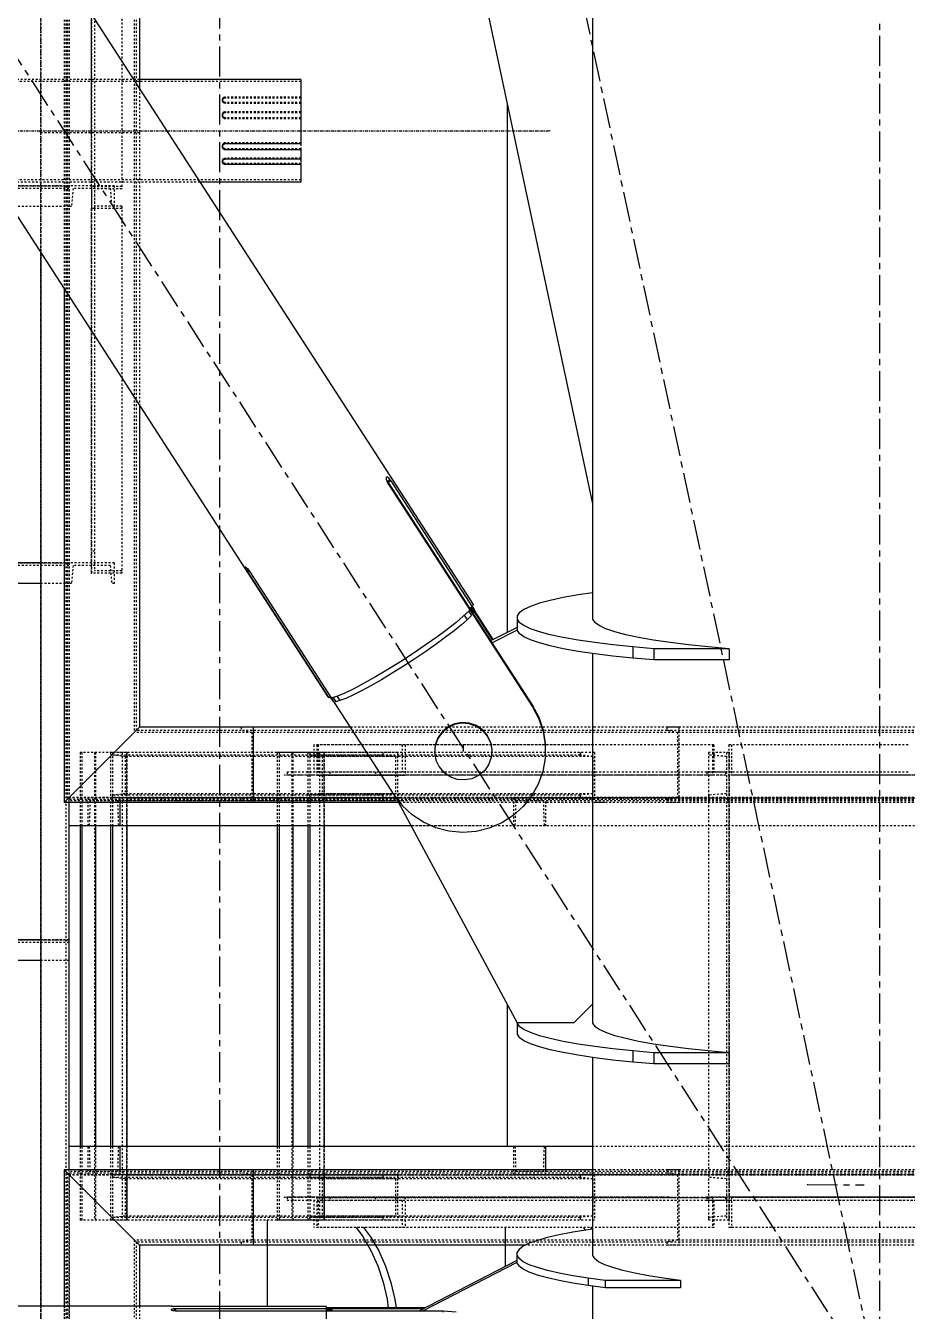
# Model space of a CAD drawing. Header units: millimetres. Extents: x 5143 to 30813, y 232 to 21408.
# Drawn here: x 12143.5 to 12377.2, y 5921.8 to 6262.7 of the extents above; entities that cross this region are included whole.
import ezdxf

# ---------------------------------------------------------------- set-up
doc = ezdxf.new("R2010")
doc.units = ezdxf.units.MM
doc.header["$LTSCALE"] = 0.25
for name, pattern in [('CENTER', [50.8, 31.75, -6.35, 6.35, -6.35]), ('XKITLINE00', [0]), ('XKITLINE02', [4, 2, -2]), ('XKITLINE03', [6, 3, -1, 1, -1])]:
    doc.linetypes.add(name, pattern=pattern)

msp = doc.modelspace()

# ---------------------------------------------------------------- linework, layer by layer
at = {"color": 3, "linetype": 'XKITLINE02'}
for p, q in [((12147.48, 7919.31), (12147.48, 6234.33)), ((12153.68, 7919.31), (12153.68, 6234.33)), ((12154.13, 7919.31), (12154.13, 6234.33)), ((12154.53, 7919.31), (12154.53, 6234.33)), ((12154.98, 7919.31), (12154.98, 6234.33)), ((12155.07, 7919.31), (12155.06, 6234.33)), ((12172.3, 7919.31), (12172.3, 6234.33)), ((12172.83, 7919.31), (12172.83, 6234.33)), ((12160.98, 6317.52), (12160.98, 6214.27)), ((12168.98, 6317.52), (12168.98, 6219.49)), ((12161.78, 6316.94), (12161.78, 6214.27)), ((12216.48, 6247.88), (11993.51, 6247.88)), ((12173.68, 6248.48), (12117.79, 6248.48)), ((12173.68, 6246), (12173.68, 6234.33)), ((12216.48, 6247.88), (12216.48, 6240.3)), ((12195.67, 6243.31), (12195.63, 6243.09)), ((12195.63, 6243.09), (12195.66, 6242.95)), ((12195.63, 6243.09), (12195.63, 6242.81)), ((12195.67, 6243.03), (12195.63, 6242.81)), ((12195.63, 6242.81), (12195.67, 6242.59)), ((12195.66, 6242.95), (12195.67, 6242.87)), ((12195.79, 6243.51), (12195.67, 6243.31)), ((12195.79, 6243.23), (12195.67, 6243.03)), ((12195.67, 6242.87), (12195.79, 6242.68)), ((12195.67, 6242.59), (12195.79, 6242.4)), ((12195.98, 6243.66), (12195.79, 6243.51)), ((12195.95, 6243.36), (12195.79, 6243.23)), ((12195.98, 6242.52), (12195.79, 6242.68)), ((12195.98, 6243.38), (12195.95, 6243.36)), ((12196.22, 6243.75), (12195.98, 6243.66)), ((12196.22, 6243.47), (12195.98, 6243.38)), ((12196.22, 6242.42), (12195.98, 6242.52)), ((12196.48, 6243.79), (12196.22, 6243.75)), ((12196.48, 6243.5), (12196.22, 6243.47)), ((12216.48, 6243.79), (12196.48, 6243.79)), ((12196.48, 6243.79), (12196.48, 6243.5)), ((12216.48, 6243.5), (12196.48, 6243.5)), ((12195.67, 6239.36), (12195.63, 6239.11)), ((12195.63, 6239.11), (12195.67, 6238.87)), ((12195.63, 6239.11), (12195.63, 6238.83)), ((12195.79, 6239.58), (12195.67, 6239.36)), ((12195.79, 6239.3), (12195.67, 6239.08)), ((12195.98, 6242.24), (12195.79, 6242.4)), ((12195.98, 6239.76), (12195.79, 6239.58)), ((12195.98, 6239.48), (12195.79, 6239.3)), ((12196.22, 6242.14), (12195.98, 6242.24)), ((12196.22, 6239.87), (12195.98, 6239.76)), ((12196.22, 6239.59), (12195.98, 6239.48)), ((12196.48, 6242.39), (12196.22, 6242.42)), ((12196.22, 6242.42), (12196.22, 6242.14)), ((12196.48, 6242.11), (12196.22, 6242.14)), ((12196.48, 6239.91), (12196.22, 6239.87)), ((12196.22, 6239.87), (12196.22, 6239.59)), ((12196.48, 6239.63), (12196.22, 6239.59)), ((12216.48, 6242.39), (12196.48, 6242.39)), ((12196.48, 6242.39), (12196.48, 6242.11)), ((12216.48, 6242.11), (12196.48, 6242.11)), ((12216.48, 6239.91), (12196.48, 6239.91)), ((12196.48, 6239.91), (12196.48, 6239.63)), ((12216.48, 6239.63), (12196.48, 6239.63)), ((12216.48, 6239.58), (12216.48, 6237.38)), ((12195.67, 6239.08), (12195.63, 6238.83)), ((12195.63, 6238.83), (12195.67, 6238.59)), ((12195.67, 6238.87), (12195.79, 6238.65)), ((12195.67, 6238.59), (12195.79, 6238.37)), ((12195.98, 6238.47), (12195.79, 6238.65)), ((12195.95, 6238.22), (12195.79, 6238.37)), ((12195.95, 6238.22), (12195.98, 6238.19)), ((12196.22, 6238.38), (12195.98, 6238.47)), ((12196.22, 6238.06), (12195.98, 6238.19)), ((12196.48, 6238.31), (12196.22, 6238.38)), ((12196.48, 6238.02), (12196.22, 6238.06)), ((12216.48, 6238.31), (12196.48, 6238.31)), ((12196.48, 6238.31), (12196.48, 6238.02)), ((12216.48, 6238.02), (12196.48, 6238.02)), ((12154.98, 6234.33), (12147.48, 6234.33)), ((12147.48, 6234.33), (12147.48, 5549.66)), ((12147.48, 6234.33), (12147.48, 6202.55)), ((12154.98, 6234.33), (12147.48, 6234.33)), ((12173.68, 6234.33), (12153.68, 6234.33)), ((12153.68, 6234.33), (12153.68, 6192.95)), ((12173.68, 6234.33), (12153.68, 6234.33)), ((12154.13, 6234.33), (12154.13, 5549.66)), ((12154.53, 6234.33), (12154.53, 6057.52)), ((12154.98, 6234.33), (12154.98, 5549.66)), ((12154.98, 6234.33), (12154.98, 6056.67)), ((12155.06, 6234.33), (12155.06, 6058.06)), ((12172.3, 6234.33), (12172.3, 6075.29)), ((12172.83, 6234.33), (12172.83, 6075.83)), ((12173.68, 6234.33), (12173.68, 6162.01)), ((12195.67, 6231.1), (12195.63, 6230.85)), ((12195.63, 6230.85), (12195.65, 6230.71)), ((12195.63, 6230.85), (12195.63, 6230.57)), ((12195.79, 6231.32), (12195.67, 6231.1)), ((12195.95, 6231.46), (12195.79, 6231.32)), ((12195.98, 6231.5), (12195.95, 6231.46)), ((12196.22, 6231.63), (12195.98, 6231.5)), ((12196.48, 6231.67), (12196.22, 6231.63)), ((12216.48, 6231.67), (12196.48, 6231.67)), ((12196.48, 6231.67), (12196.48, 6231.37)), ((12216.48, 6230.05), (12196.48, 6230.05)), ((12196.48, 6230.05), (12196.48, 6230.05)), ((12216.48, 6231.37), (12216.48, 6230.05)), ((12195.67, 6227.09), (12195.63, 6226.87)), ((12195.63, 6226.87), (12195.66, 6226.73)), ((12195.63, 6226.87), (12195.63, 6226.59)), ((12195.79, 6227.29), (12195.67, 6227.09)), ((12195.98, 6227.44), (12195.79, 6227.29)), ((12196.22, 6227.54), (12195.98, 6227.44)), ((12196.48, 6227.58), (12196.22, 6227.54)), ((12196.22, 6227.54), (12196.22, 6227.26)), ((12196.48, 6226.19), (12196.46, 6226.19)), ((12216.48, 6227.58), (12196.48, 6227.58)), ((12196.48, 6227.58), (12196.48, 6227.3)), ((12216.48, 6226.19), (12196.48, 6226.19)), ((12216.48, 6227.3), (12216.48, 6226.47)), ((12216.48, 6227.09), (12216.48, 6221.8)), ((12216.48, 6226.47), (12216.48, 6225.89)), ((12216.48, 6224.24), (12216.48, 6222.33)), ((12216.48, 6222.24), (12216.48, 6221.6)), ((12216.48, 6221.8), (11993.51, 6221.8)), ((12154.98, 6219.57), (12055, 6219.57)), ((12189.71, 6221.2), (12135.42, 6221.2)), ((12154.98, 6220.27), (12136.02, 6220.27)), ((12154.98, 6220.27), (12154.98, 6214.77)), ((12154.98, 6220.27), (12154.98, 6214.77)), ((12166.98, 6220.27), (12154.98, 6220.27)), ((12154.98, 6220.27), (12154.98, 6214.77)), ((12156.05, 6219.57), (12155.66, 6214.77)), ((12156.05, 6219.57), (12155.66, 6214.77)), ((12165.92, 6219.57), (12156.05, 6219.57)), ((12160.98, 6220.09), (12160.98, 6117.52)), ((12161.78, 6220.09), (12160.98, 6220.09)), ((12168.98, 6220.07), (12160.98, 6220.07)), ((12161.78, 6220.09), (12161.78, 6118.11)), ((12168.98, 6219.49), (12161.78, 6219.49)), ((12165.92, 6219.57), (12166.3, 6214.77)), ((12165.92, 6219.57), (12166.3, 6214.77)), ((12166.98, 6220.27), (12166.98, 6214.77)), ((12166.98, 6220.27), (12166.98, 6214.77)), ((12216.48, 6221.6), (12216.48, 6221.43)), ((12154.98, 6214.77), (12139.58, 6214.77)), ((12155.66, 6214.77), (12154.98, 6214.77)), ((12161.78, 6214.27), (12160.98, 6214.27)), ((12168.98, 6214.26), (12160.98, 6214.26)), ((12168.98, 6214.84), (12161.78, 6214.84)), ((12166.98, 6214.77), (12166.3, 6214.77)), ((12168.98, 6214.84), (12168.98, 6117.52)), ((12161.78, 6123.35), (12160.98, 6123.35)), ((12154.98, 6120.27), (12147.48, 6120.27)), ((12154.98, 6120.27), (12154.98, 6114.77)), ((12154.98, 6120.27), (12154.98, 6114.77)), ((12166.98, 6120.27), (12154.98, 6120.27)), ((12154.98, 6120.27), (12154.98, 6114.77)), ((12166.98, 6120.27), (12166.98, 6114.77)), ((12166.98, 6120.27), (12166.98, 6114.77)), ((12154.98, 6119.57), (12055, 6119.57)), ((12156.05, 6119.57), (12155.66, 6114.77)), ((12156.05, 6119.57), (12155.66, 6114.77)), ((12165.92, 6119.57), (12156.05, 6119.57)), ((12168.98, 6117.52), (12160.98, 6117.52)), ((12168.98, 6118.11), (12161.78, 6118.11)), ((12165.92, 6119.57), (12166.3, 6114.77)), ((12165.92, 6119.57), (12166.3, 6114.77)), ((12154.98, 6114.77), (12147.48, 6114.77)), ((12155.66, 6114.77), (12154.98, 6114.77)), ((12166.98, 6114.77), (12166.3, 6114.77)), ((12200.65, 6075.83), (12172.83, 6075.83)), ((12200.65, 6076.68), (12200.65, 6075.83)), ((12203.82, 6076.67), (12200.65, 6076.67)), ((12200.65, 6076.67), (12200.65, 6075.82)), ((12313.53, 6075.83), (12200.65, 6075.82)), ((12203.46, 6075.3), (12200.65, 6075.83)), ((12203.46, 6075.29), (12200.65, 6075.82)), ((12294.16, 6076.68), (12229.55, 6076.68)), ((12316.7, 6076.68), (12293.8, 6076.68)), ((12446.2, 6076.68), (12313.53, 6076.68)), ((12313.53, 6076.68), (12313.53, 6075.83)), ((12316.7, 6076.68), (12313.53, 6076.68)), ((12313.53, 6076.68), (12313.53, 6075.83)), ((13129.99, 6075.83), (12313.53, 6075.83)), ((12316.34, 6075.29), (12313.53, 6075.83)), ((12316.34, 6075.3), (12313.53, 6075.83)), ((12316.7, 6076.68), (12316.7, 6056.68)), ((12316.7, 6076.68), (12316.7, 6056.68)), ((12203.46, 6075.3), (12172.3, 6075.29)), ((12316.34, 6075.3), (12203.46, 6075.29)), ((12203.46, 6075.3), (12203.46, 6058.06)), ((12203.46, 6075.29), (12203.46, 6058.06)), ((13129.99, 6075.3), (12316.34, 6075.29)), ((12316.34, 6075.3), (12316.34, 6058.06)), ((12316.34, 6075.29), (12316.34, 6058.06)), ((12170.35, 6069.98), (12157.91, 6069.98)), ((12157.91, 6069.98), (12157.91, 6050.48)), ((12158.4, 6069.98), (12158.4, 6050.48)), ((12161.74, 6069.98), (12161.74, 5945.98)), ((12162.02, 6069.98), (12162.02, 6050.48)), ((12166.02, 6069.98), (12166.02, 6050.48)), ((12166.51, 6069.98), (12166.51, 6050.48)), ((12166.51, 6069.98), (12166.51, 6069.3)), ((12170.35, 6069.98), (12166.51, 6069.98)), ((12242.04, 6069.98), (12166.51, 6069.98)), ((12169.86, 6068.91), (12166.51, 6069.3)), ((12238.2, 6069.3), (12166.51, 6069.3)), ((12169.09, 6069.98), (12169.09, 5945.98)), ((12169.86, 6068.91), (12169.86, 6059.04)), ((12241.55, 6068.91), (12169.86, 6068.91)), ((12170.35, 6069.98), (12170.35, 6050.48)), ((12170.35, 6069.98), (12170.35, 6057.98)), ((12222.63, 6069.98), (12210.19, 6069.98)), ((12210.19, 6069.98), (12210.19, 6050.48)), ((12210.68, 6069.98), (12210.68, 6050.48)), ((12214.03, 6069.98), (12214.03, 5945.98)), ((12214.3, 6069.98), (12214.3, 6050.48)), ((12218.31, 6069.98), (12218.31, 6050.48)), ((12218.8, 6069.98), (12218.8, 6050.48)), ((12218.8, 6069.98), (12218.8, 6069.3)), ((12222.63, 6069.98), (12218.8, 6069.98)), ((12294.32, 6069.98), (12218.8, 6069.98)), ((12222.14, 6068.91), (12218.8, 6069.3)), ((12290.49, 6069.3), (12218.8, 6069.3)), ((12219.92, 6071.98), (12219.92, 6064.78)), ((12244.07, 6071.98), (12219.92, 6071.98)), ((12220.71, 6071.98), (12220.71, 6063.98)), ((12325.96, 6071.98), (12220.71, 6071.98)), ((12220.71, 6071.98), (12220.71, 6063.98)), ((12294.16, 6071.98), (12221.05, 6071.98)), ((12221.05, 6071.98), (12221.05, 6064.78)), ((12221.38, 6069.98), (12221.38, 5945.98)), ((12222.14, 6068.91), (12222.14, 6059.04)), ((12293.84, 6068.91), (12222.14, 6068.91)), ((12222.63, 6069.98), (12222.63, 6050.48)), ((12222.63, 6069.98), (12222.63, 6057.98)), ((12238.2, 6069.98), (12238.2, 6069.3)), ((12241.55, 6068.91), (12238.2, 6069.3)), ((12241.55, 6068.91), (12241.55, 6059.04)), ((12242.04, 6069.98), (12242.04, 6057.98)), ((12243.28, 6071.98), (12243.28, 6064.78)), ((12244.07, 6071.98), (12244.07, 6063.98)), ((12290.49, 6069.98), (12290.49, 6069.3)), ((12293.84, 6068.91), (12290.49, 6069.3)), ((12293.84, 6068.91), (12293.84, 6059.04)), ((12294.32, 6069.98), (12294.32, 6057.98)), ((12324.5, 6069.98), (12324.5, 5945.98)), ((12330, 6069.98), (12324.5, 6069.98)), ((12324.5, 6069.98), (12324.5, 6069.3)), ((12330, 6069.98), (12324.5, 6069.98)), ((12329.3, 6068.91), (12324.5, 6069.3)), ((12325.61, 6071.98), (12325.61, 6063.98)), ((12325.96, 6071.98), (12325.96, 6064.78)), ((12329.3, 6069.98), (12329.3, 5945.98)), ((12329.3, 6068.91), (12329.3, 6059.04)), ((12377.46, 6071.98), (12329.97, 6071.98)), ((12329.97, 6071.98), (12329.97, 6064.78)), ((12330, 6069.98), (12330, 5945.98)), ((12330, 6069.98), (12330, 6057.98)), ((12330.63, 6071.98), (12330.63, 6063.98)), ((12212.85, 6064.78), (12212.85, 6063.98)), ((12243.28, 6064.78), (12212.85, 6064.78)), ((12244.07, 6063.98), (12212.85, 6063.98)), ((12294.16, 6063.98), (12220.71, 6063.98)), ((12329.06, 6064.78), (12221.05, 6064.78)), ((12294.16, 6064.78), (12224.15, 6064.78)), ((12224.15, 6064.78), (12224.15, 6063.98)), ((12236.21, 6064.78), (12236.21, 6063.98)), ((12329.06, 6063.98), (12294.16, 6063.98)), ((12377.46, 6064.78), (12324.07, 6064.78)), ((12324.07, 6064.78), (12324.07, 6063.98)), ((12402.24, 6063.98), (12324.07, 6063.98)), ((12329.06, 6064.78), (12329.06, 6063.98)), ((12377.46, 6063.98), (12330.63, 6063.98)), ((12169.86, 6059.04), (12166.51, 6058.66)), ((12166.51, 6058.66), (12166.51, 6057.98)), ((12238.2, 6058.66), (12166.51, 6058.66)), ((12241.55, 6059.04), (12169.86, 6059.04)), ((12222.14, 6059.04), (12218.8, 6058.66)), ((12218.8, 6058.66), (12218.8, 6057.98)), ((12290.49, 6058.66), (12218.8, 6058.66)), ((12293.84, 6059.04), (12222.14, 6059.04)), ((12241.55, 6059.04), (12238.2, 6058.66)), ((12238.2, 6058.66), (12238.2, 6057.98)), ((12293.84, 6059.04), (12290.49, 6058.66)), ((12290.49, 6058.66), (12290.49, 6057.98)), ((12329.3, 6059.04), (12324.5, 6058.66)), ((12324.5, 6058.66), (12324.5, 6057.98)), ((12155.06, 6058.06), (12153.68, 6056.67)), ((12155.06, 6058.06), (12153.68, 6056.67)), ((12200.65, 6057.53), (12154.53, 6057.52)), ((12168.43, 6057.98), (12154.98, 6057.98)), ((12154.98, 6057.98), (12154.98, 6056.67)), ((12154.98, 6057.98), (12154.98, 6050.48)), ((12167.85, 6057.13), (12154.98, 6057.13)), ((12203.46, 6058.06), (12155.06, 6058.06)), ((12159.98, 6057.98), (12159.98, 6050.48)), ((12281.31, 6057.98), (12159.98, 6057.98)), ((12159.98, 6057.98), (12159.98, 6050.48)), ((12160.57, 6057.13), (12160.34, 6050.48)), ((12160.57, 6057.13), (12160.34, 6050.48)), ((12280.72, 6057.13), (12160.57, 6057.13)), ((12170.35, 6057.98), (12166.51, 6057.98)), ((12242.04, 6057.98), (12166.51, 6057.98)), ((12167.85, 6057.13), (12168.07, 6050.48)), ((12243.38, 6057.13), (12167.85, 6057.13)), ((12167.85, 6057.13), (12168.07, 6050.48)), ((12168.43, 6057.98), (12168.43, 6056.68)), ((12242.71, 6057.98), (12168.43, 6057.98)), ((12168.43, 6057.98), (12168.43, 6056.68)), ((12203.46, 6058.06), (12200.65, 6057.52)), ((12203.46, 6058.06), (12200.65, 6057.53)), ((12313.53, 6057.53), (12200.65, 6057.52)), ((12200.65, 6057.53), (12200.65, 6056.68)), ((12200.65, 6057.52), (12200.65, 6056.67)), ((12203.82, 6056.67), (12200.65, 6056.67)), ((12316.34, 6058.06), (12203.46, 6058.06)), ((12222.63, 6057.98), (12218.8, 6057.98)), ((12294.32, 6057.98), (12218.8, 6057.98)), ((12297.08, 6056.68), (12242.41, 6056.68)), ((12272.86, 6057.98), (12272.86, 6050.48)), ((13129.99, 6057.98), (12272.86, 6057.98)), ((12272.86, 6057.98), (12272.86, 6050.48)), ((12273.44, 6057.13), (12273.22, 6050.48)), ((12273.44, 6057.13), (12273.22, 6050.48)), ((13129.99, 6057.13), (12273.44, 6057.13)), ((12280.72, 6057.13), (12280.95, 6050.48)), ((12280.72, 6057.13), (12280.95, 6050.48)), ((12281.31, 6057.98), (12281.31, 6050.48)), ((12281.31, 6057.98), (12281.31, 6050.48)), ((12316.7, 6056.68), (12294.16, 6056.68)), ((12316.34, 6058.06), (12313.53, 6057.53)), ((12316.34, 6058.06), (12313.53, 6057.53)), ((13129.99, 6057.53), (12313.53, 6057.53)), ((12313.53, 6057.53), (12313.53, 6056.68)), ((12313.53, 6057.53), (12313.53, 6056.68)), ((13129.99, 6056.68), (12313.53, 6056.68)), ((13129.99, 6058.06), (12316.34, 6058.06)), ((12330, 6057.98), (12324.5, 6057.98)), ((12160.34, 6050.48), (12159.98, 6050.48)), ((12281.31, 6050.48), (12159.98, 6050.48)), ((12168.43, 6050.48), (12168.07, 6050.48)), ((12263.53, 6050.48), (12245.74, 6050.48)), ((12446.2, 6050.48), (12272.86, 6050.48)), ((12273.22, 6050.48), (12272.86, 6050.48)), ((12281.31, 6050.48), (12280.95, 6050.48)), ((12154.98, 6019.57), (12055, 6019.57)), ((12154.98, 6020.27), (12147.48, 6020.27)), ((12154.98, 6020.27), (12154.98, 6014.77)), ((12154.98, 6014.77), (12147.48, 6014.77)), ((12154.98, 5965.48), (12154.98, 5957.98)), ((12154.98, 5965.48), (12154.98, 5957.98)), ((12157.91, 5965.48), (12157.91, 5945.98)), ((12158.4, 5965.48), (12158.4, 5945.98)), ((12159.98, 5965.48), (12159.98, 5957.98)), ((12281.31, 5965.48), (12159.98, 5965.48)), ((12160.34, 5965.48), (12159.98, 5965.48)), ((12159.98, 5965.48), (12159.98, 5957.98)), ((12160.34, 5965.48), (12160.57, 5958.83)), ((12160.34, 5965.48), (12160.57, 5958.83)), ((12162.02, 5965.48), (12162.02, 5945.98)), ((12166.02, 5965.48), (12166.02, 5945.98)), ((12166.51, 5965.48), (12166.51, 5945.98)), ((12168.07, 5965.48), (12167.85, 5958.83)), ((12168.07, 5965.48), (12167.85, 5958.83)), ((12170.35, 5965.48), (12170.35, 5945.98)), ((12210.19, 5965.48), (12210.19, 5945.98)), ((12210.68, 5965.48), (12210.68, 5945.98)), ((12214.3, 5965.48), (12214.3, 5945.98)), ((12218.31, 5965.48), (12218.31, 5945.98)), ((12218.8, 5965.48), (12218.8, 5945.98)), ((12222.63, 5965.48), (12222.63, 5945.98)), ((12281.31, 5965.48), (12272.86, 5965.48)), ((12272.86, 5965.48), (12272.86, 5957.98)), ((12272.86, 5965.48), (12272.86, 5957.98)), ((12273.22, 5965.48), (12273.44, 5958.83)), ((12273.22, 5965.48), (12273.44, 5958.83)), ((12280.95, 5965.48), (12280.72, 5958.83)), ((12280.95, 5965.48), (12280.72, 5958.83)), ((12446.2, 5965.48), (12293.8, 5965.48)), ((12153.68, 5959.3), (12153.68, 5550.43)), ((12155.06, 5957.91), (12153.68, 5959.3)), ((12154.53, 5958.45), (12154.53, 5550.43)), ((12200.65, 5958.45), (12154.53, 5958.45)), ((12154.98, 5958.83), (12154.98, 5958.83)), ((12167.85, 5958.83), (12154.98, 5958.83)), ((12154.98, 5957.98), (12154.98, 5957.98)), ((12168.43, 5957.98), (12154.98, 5957.98)), ((12203.46, 5957.92), (12155.06, 5957.91)), ((12155.06, 5957.91), (12155.06, 5550.49)), ((12281.31, 5957.98), (12159.98, 5957.98)), ((12280.72, 5958.83), (12160.57, 5958.83)), ((12166.51, 5957.98), (12166.51, 5957.3)), ((12170.35, 5957.98), (12166.51, 5957.98)), ((12242.04, 5957.98), (12166.51, 5957.98)), ((12169.86, 5956.91), (12166.51, 5957.3)), ((12238.2, 5957.3), (12166.51, 5957.3)), ((12168.43, 5959.3), (12168.43, 5957.98)), ((12168.43, 5959.3), (12168.43, 5957.98)), ((12169.86, 5956.91), (12169.86, 5947.04)), ((12241.55, 5956.91), (12169.86, 5956.91)), ((12170.35, 5957.98), (12170.35, 5945.98)), ((12203.82, 5959.3), (12200.65, 5959.3)), ((12200.65, 5959.3), (12200.65, 5958.45)), ((12200.65, 5959.3), (12200.65, 5958.45)), ((12313.53, 5958.45), (12200.65, 5958.45)), ((12203.46, 5957.91), (12200.65, 5958.45)), ((12203.46, 5957.92), (12200.65, 5958.45)), ((12316.34, 5957.92), (12203.46, 5957.91)), ((12203.46, 5957.92), (12203.46, 5940.68)), ((12203.46, 5957.91), (12203.46, 5940.68)), ((12218.8, 5957.98), (12218.8, 5957.3)), ((12222.63, 5957.98), (12218.8, 5957.98)), ((12294.32, 5957.98), (12218.8, 5957.98)), ((12222.14, 5956.91), (12218.8, 5957.3)), ((12290.49, 5957.3), (12218.8, 5957.3)), ((12222.14, 5956.91), (12222.14, 5947.04)), ((12293.84, 5956.91), (12222.14, 5956.91)), ((12222.63, 5957.98), (12222.63, 5945.98)), ((12238.2, 5957.98), (12238.2, 5957.3)), ((12241.55, 5956.91), (12238.2, 5957.3)), ((12241.55, 5956.91), (12241.55, 5947.04)), ((12242.04, 5957.98), (12242.04, 5945.98)), ((13129.99, 5957.98), (12272.86, 5957.98)), ((13129.99, 5958.83), (12273.44, 5958.83)), ((12281.31, 5959.3), (12281.31, 5957.98)), ((12281.31, 5959.3), (12281.31, 5957.98)), ((12290.49, 5957.98), (12290.49, 5957.3)), ((12293.84, 5956.91), (12290.49, 5957.3)), ((12316.7, 5959.3), (12293.8, 5959.3)), ((12294.16, 5959.3), (12293.8, 5959.3)), ((12293.84, 5956.91), (12293.84, 5947.04)), ((12294.32, 5957.98), (12294.32, 5945.98)), ((12446.2, 5959.3), (12313.53, 5959.3)), ((12313.53, 5959.3), (12313.53, 5958.45)), ((12316.7, 5959.3), (12313.53, 5959.3)), ((12313.53, 5959.3), (12313.53, 5958.45)), ((13129.99, 5958.45), (12313.53, 5958.45)), ((12316.34, 5957.91), (12313.53, 5958.45)), ((12316.34, 5957.92), (12313.53, 5958.45)), ((13129.99, 5957.92), (12316.34, 5957.91)), ((12316.34, 5957.92), (12316.34, 5940.68)), ((12316.34, 5957.91), (12316.34, 5940.68)), ((12316.7, 5959.3), (12316.7, 5939.3)), ((12316.7, 5959.3), (12316.7, 5939.3)), ((12324.5, 5957.98), (12324.5, 5957.3)), ((12330, 5957.98), (12324.5, 5957.98)), ((12329.3, 5956.91), (12324.5, 5957.3)), ((12329.3, 5956.91), (12329.3, 5947.04)), ((12330, 5957.98), (12330, 5945.98)), ((12244.07, 5951.98), (12212.85, 5951.98)), ((12212.85, 5951.98), (12212.85, 5951.18)), ((12243.28, 5951.18), (12212.85, 5951.18)), ((12219.92, 5951.18), (12219.92, 5943.98)), ((12329.06, 5951.98), (12220.71, 5951.98)), ((12220.71, 5951.98), (12220.71, 5943.98)), ((12220.71, 5951.98), (12220.71, 5943.98)), ((12329.06, 5951.18), (12221.05, 5951.18)), ((12221.05, 5951.18), (12221.05, 5943.98)), ((12224.15, 5951.98), (12224.15, 5951.18)), ((12236.21, 5951.98), (12236.21, 5951.18)), ((12243.28, 5951.18), (12243.28, 5943.98)), ((12244.07, 5951.98), (12244.07, 5943.98)), ((12330.63, 5952), (12324.07, 5952)), ((12324.07, 5952), (12324.07, 5951.2)), ((12395.69, 5952), (12324.07, 5952)), ((12329.97, 5951.2), (12324.07, 5951.2)), ((12395.69, 5951.2), (12324.07, 5951.2)), ((12325.61, 5951.98), (12325.61, 5943.98)), ((12325.96, 5951.18), (12325.96, 5943.98)), ((12329.06, 5951.98), (12329.06, 5951.18)), ((12329.97, 5951.2), (12329.97, 5944)), ((12401.59, 5951.2), (12329.97, 5951.2)), ((12330.63, 5952), (12330.63, 5944)), ((12402.24, 5952), (12330.63, 5952)), ((12170.35, 5945.98), (12157.91, 5945.98)), ((12169.86, 5947.04), (12166.51, 5946.66)), ((12166.51, 5946.66), (12166.51, 5945.98)), ((12238.2, 5946.66), (12166.51, 5946.66)), ((12170.35, 5945.98), (12166.51, 5945.98)), ((12242.04, 5945.98), (12166.51, 5945.98)), ((12241.55, 5947.04), (12169.86, 5947.04)), ((12222.63, 5945.98), (12210.19, 5945.98)), ((12222.14, 5947.04), (12218.8, 5946.66)), ((12218.8, 5946.66), (12218.8, 5945.98)), ((12290.49, 5946.66), (12218.8, 5946.66)), ((12222.63, 5945.98), (12218.8, 5945.98)), ((12294.32, 5945.98), (12218.8, 5945.98)), ((12293.84, 5947.04), (12222.14, 5947.04)), ((12241.55, 5947.04), (12238.2, 5946.66)), ((12238.2, 5946.66), (12238.2, 5945.98)), ((12293.84, 5947.04), (12290.49, 5946.66)), ((12290.49, 5946.66), (12290.49, 5945.98)), ((12329.3, 5947.04), (12324.5, 5946.66)), ((12324.5, 5946.66), (12324.5, 5945.98)), ((12330, 5945.98), (12324.5, 5945.98)), ((12330, 5945.98), (12324.5, 5945.98)), ((12244.07, 5943.98), (12219.92, 5943.98)), ((12325.96, 5943.98), (12220.71, 5943.98)), ((12330.63, 5944), (12329.97, 5944)), ((12402.24, 5944), (12329.97, 5944)), ((12172.3, 5940.68), (12172.3, 5550.49)), ((12173.68, 5939.3), (12172.3, 5940.68)), ((12203.46, 5940.68), (12172.3, 5940.68)), ((12172.83, 5940.15), (12172.83, 5550.5)), ((12200.65, 5940.15), (12172.83, 5940.15)), ((12203.46, 5940.68), (12200.65, 5940.15)), ((12203.46, 5940.68), (12200.65, 5940.15)), ((12313.53, 5940.15), (12200.65, 5940.15)), ((12200.65, 5940.15), (12200.65, 5939.3)), ((12200.65, 5940.15), (12200.65, 5939.3)), ((12203.82, 5939.3), (12200.65, 5939.3)), ((12316.34, 5940.68), (12203.46, 5940.68)), ((12294.16, 5939.3), (12275.98, 5939.3)), ((12316.7, 5939.3), (12294.16, 5939.3)), ((12316.34, 5940.68), (12313.53, 5940.15)), ((12316.34, 5940.68), (12313.53, 5940.15)), ((13129.99, 5940.15), (12313.53, 5940.15)), ((12313.53, 5940.15), (12313.53, 5939.3)), ((12313.53, 5940.15), (12313.53, 5939.3)), ((13129.99, 5939.3), (12313.53, 5939.3)), ((13129.99, 5940.68), (12316.34, 5940.68)), ((12147.48, 5923.1), (12147.48, 5877.45)), ((12153.68, 5923.1), (12153.68, 5877.45)), ((12173.68, 5923.1), (12173.68, 5877.45))]:
    msp.add_line(p, q, dxfattribs=at)
at = {"color": 1, "linetype": 'XKITLINE03'}
for p, q in [((12147.48, 6234.33), (12147.48, 7919.31)), ((12160.98, 6234.33), (12160.98, 7919.31)), ((12160.98, 6220.07), (12160.98, 6317.52)), ((11927.5, 6234.84), (12282.5, 6234.84)), ((12147.48, 5549.66), (12147.48, 6234.33)), ((12055, 6220.27), (12154.98, 6220.27)), ((12154.98, 6220.27), (12154.98, 6220.27)), ((12160.98, 6117.52), (12160.98, 6214.26)), ((12055, 6120.27), (12154.98, 6120.27)), ((12154.98, 6120.27), (12154.98, 6120.27)), ((12170.35, 5945.98), (12170.35, 6069.98)), ((12222.63, 5945.98), (12222.63, 6069.98)), ((12330, 5945.98), (12330, 6069.98)), ((12314.18, 6063.98), (12212.14, 6063.98)), ((12220.71, 6063.98), (12244.07, 6063.98)), ((12325.61, 6063.98), (12220.71, 6063.98)), ((12402.24, 6063.98), (12330.63, 6063.98)), ((12170.35, 6057.98), (12242.04, 6057.98)), ((12222.63, 6057.98), (12294.32, 6057.98)), ((12282.86, 6057.98), (13129.99, 6057.98)), ((12055, 6020.27), (12154.98, 6020.27)), ((12170.35, 5957.98), (12242.04, 5957.98)), ((12222.63, 5957.98), (12294.32, 5957.98)), ((13129.99, 5957.98), (12272.86, 5957.98)), ((12314.18, 5952), (12212.14, 5952)), ((12220.71, 5951.98), (12325.61, 5951.98)), ((12244.07, 5951.98), (12220.71, 5951.98)), ((12330.63, 5952), (12402.24, 5952))]:
    msp.add_line(p, q, dxfattribs=at)
at = {"color": 8, "linetype": 'CENTER'}
for p, q in [((12370, 5629.8), (12370, 7286.23)), ((12370, 5900.27), (11840, 6720.27)), ((12370, 5900.27), (12195, 6720.27)), ((12195, 4763.35), (12195, 6431.43)), ((12259.5, 6072.06), (12259.5, 6070.41)), ((12350.79, 5955.38), (12365.69, 5955.3))]:
    msp.add_line(p, q, dxfattribs=at)
at = {"color": 7, "linetype": 'XKITLINE00'}
for p, q in [((12173.68, 6697.45), (12173.68, 6246)), ((12216.48, 6248.48), (12173.68, 6248.48)), ((12216.48, 6248.48), (12216.48, 6237.38)), ((12216.48, 6237.38), (12216.48, 6231.37)), ((12195.67, 6230.82), (12195.63, 6230.57)), ((12195.63, 6230.57), (12195.67, 6230.32)), ((12195.65, 6230.71), (12195.67, 6230.61)), ((12195.79, 6231.04), (12195.67, 6230.82)), ((12195.67, 6230.61), (12195.79, 6230.38)), ((12195.67, 6230.32), (12195.79, 6230.1)), ((12195.98, 6231.21), (12195.79, 6231.04)), ((12195.98, 6230.21), (12195.79, 6230.38)), ((12195.98, 6229.93), (12195.79, 6230.1)), ((12196.22, 6231.31), (12195.98, 6231.21)), ((12196.22, 6230.09), (12195.98, 6230.21)), ((12196.22, 6229.81), (12195.98, 6229.93)), ((12196.48, 6231.37), (12196.22, 6231.31)), ((12196.48, 6230.05), (12196.22, 6230.09)), ((12196.22, 6230.09), (12196.22, 6229.81)), ((12196.48, 6229.77), (12196.22, 6229.81)), ((12216.48, 6231.37), (12196.48, 6231.37)), ((12196.48, 6230.05), (12196.48, 6229.77)), ((12216.48, 6229.77), (12196.48, 6229.77)), ((12216.48, 6230.05), (12216.48, 6227.3)), ((12195.67, 6226.81), (12195.63, 6226.59)), ((12195.63, 6226.59), (12195.67, 6226.37)), ((12195.66, 6226.73), (12195.67, 6226.65)), ((12195.79, 6227.01), (12195.67, 6226.81)), ((12195.67, 6226.65), (12195.79, 6226.46)), ((12195.67, 6226.37), (12195.79, 6226.18)), ((12195.98, 6227.16), (12195.79, 6227.01)), ((12195.95, 6226.33), (12195.79, 6226.46)), ((12195.98, 6226.02), (12195.79, 6226.18)), ((12195.98, 6226.3), (12195.95, 6226.33)), ((12196.22, 6227.26), (12195.98, 6227.16)), ((12196.22, 6226.22), (12195.98, 6226.3)), ((12196.22, 6225.94), (12195.98, 6226.02)), ((12196.48, 6227.3), (12196.22, 6227.26)), ((12196.46, 6226.19), (12196.22, 6226.22)), ((12196.48, 6225.89), (12196.22, 6225.94)), ((12216.48, 6227.3), (12196.48, 6227.3)), ((12196.48, 6226.19), (12196.48, 6225.89)), ((12216.48, 6225.89), (12196.48, 6225.89)), ((12216.48, 6226.07), (12216.48, 6221.43)), ((12216.48, 6221.2), (12189.71, 6221.2)), ((12216.48, 6221.43), (12216.48, 6221.2)), ((12147.48, 6202.55), (12147.48, 5923.1)), ((12153.68, 6192.95), (12153.68, 6056.67)), ((12173.68, 6162.01), (12173.68, 6076.68)), ((12147.48, 6120.27), (12062.5, 6120.27)), ((12147.48, 6114.77), (12062.5, 6114.77)), ((12173.68, 6076.68), (12153.68, 6056.67)), ((12173.68, 6076.68), (12153.68, 6056.67)), ((12203.82, 6076.68), (12173.68, 6076.68)), ((12229.55, 6076.68), (12203.82, 6076.67)), ((12203.82, 6076.68), (12203.82, 6056.68)), ((12203.82, 6076.67), (12203.82, 6056.67)), ((12203.82, 6056.68), (12153.68, 6056.67)), ((12154.98, 6056.67), (12154.98, 5959.3)), ((12154.98, 6056.67), (12154.98, 6050.48)), ((12168.43, 6056.68), (12168.43, 6050.48)), ((12168.43, 6056.68), (12168.43, 6050.48)), ((12242.41, 6056.68), (12203.82, 6056.67)), ((12168.43, 6050.48), (12154.98, 6050.48)), ((12157.91, 6050.48), (12157.91, 5965.48)), ((12158.4, 6050.48), (12158.4, 5965.48)), ((12162.02, 6050.48), (12162.02, 5965.48)), ((12166.02, 6050.48), (12166.02, 5965.48)), ((12166.51, 6050.48), (12166.51, 5965.48)), ((12245.74, 6050.48), (12168.43, 6050.48)), ((12170.35, 6050.48), (12170.35, 5965.48)), ((12210.19, 6050.48), (12210.19, 5965.48)), ((12210.68, 6050.48), (12210.68, 5965.48)), ((12214.3, 6050.48), (12214.3, 5965.48)), ((12218.31, 6050.48), (12218.31, 5965.48)), ((12218.8, 6050.48), (12218.8, 5965.48)), ((12222.63, 6050.48), (12222.63, 5965.48)), ((12147.48, 6020.27), (12062.5, 6020.27)), ((12147.48, 6014.77), (12062.5, 6014.77)), ((12154.98, 5965.48), (12154.98, 5959.3)), ((12168.43, 5965.48), (12154.98, 5965.48)), ((12168.43, 5965.48), (12168.43, 5959.3)), ((12168.43, 5965.48), (12168.43, 5959.3)), ((12281.31, 5965.48), (12168.43, 5965.48)), ((12293.8, 5965.48), (12281.31, 5965.48)), ((12281.31, 5965.48), (12281.31, 5959.3)), ((12281.31, 5965.48), (12281.31, 5959.3)), ((12153.68, 5959.3), (12153.68, 5923.1)), ((12173.68, 5939.3), (12153.68, 5959.3)), ((12173.68, 5939.3), (12153.68, 5959.3)), ((12203.82, 5959.3), (12153.68, 5959.3)), ((12293.8, 5959.3), (12203.82, 5959.3)), ((12203.82, 5959.3), (12203.82, 5939.3)), ((12203.82, 5959.3), (12203.82, 5939.3)), ((12173.68, 5939.3), (12173.68, 5923.1)), ((12203.82, 5939.3), (12173.68, 5939.3)), ((12275.98, 5939.3), (12203.82, 5939.3))]:
    msp.add_line(p, q, dxfattribs=at)
at = {"color": 8, "linetype": 'XKITLINE00'}
for p, q in [((12293.8, 6677.02), (12293.8, 6105.29)), ((11986.35, 6535.83), (12262.11, 6109.19)), ((11947.88, 6511.36), (12223.64, 6084.72)), ((12259.07, 6298.59), (12293.8, 6135.9)), ((12271.2, 6241.8), (12271.2, 6101.84)), ((12239.09, 6142.89), (12239.06, 6142.71)), ((12239.06, 6142.71), (12239.08, 6142.47)), ((12239.08, 6142.47), (12239.15, 6142.18)), ((12239.18, 6143), (12239.09, 6142.89)), ((12239.15, 6142.18), (12239.27, 6141.86)), ((12239.32, 6143.02), (12239.18, 6143)), ((12239.27, 6141.86), (12239.44, 6141.52)), ((12240.06, 6142.31), (12239.29, 6141.82)), ((12239.49, 6142.96), (12239.32, 6143.02)), ((12239.44, 6141.52), (12239.63, 6141.18)), ((12240.27, 6142), (12239.46, 6141.48)), ((12239.64, 6141.58), (12239.47, 6141.47)), ((12239.58, 6142.91), (12239.49, 6142.96)), ((12239.64, 6141.35), (12239.57, 6141.29)), ((12239.58, 6142.91), (12239.67, 6142.81)), ((12239.63, 6141.18), (12261.22, 6107.78)), ((12239.64, 6141.58), (12239.64, 6141.35)), ((12239.64, 6141.58), (12277.85, 6082.46)), ((12239.64, 6141.35), (12261.22, 6107.95)), ((12239.67, 6142.81), (12239.86, 6142.58)), ((12239.86, 6142.58), (12240.06, 6142.31)), ((12240.06, 6142.31), (12240.27, 6142)), ((12240.27, 6142), (12261.86, 6108.6)), ((12201.67, 6119.14), (12201.64, 6119.06)), ((12201.64, 6119.06), (12201.66, 6118.91)), ((12201.66, 6118.91), (12201.69, 6118.81)), ((12201.76, 6119.15), (12201.67, 6119.14)), ((12201.69, 6118.81), (12201.76, 6118.7)), ((12201.89, 6119.08), (12201.76, 6119.15)), ((12201.76, 6118.7), (12201.91, 6118.46)), ((12202.07, 6118.94), (12201.89, 6119.08)), ((12201.91, 6118.46), (12202.1, 6118.17)), ((12202.07, 6118.94), (12202.27, 6118.73)), ((12202.52, 6118.43), (12202.1, 6118.17)), ((12202.1, 6118.17), (12202.3, 6117.85)), ((12202.27, 6118.73), (12202.49, 6118.47)), ((12202.3, 6117.85), (12223.89, 6084.45)), ((12202.74, 6118.13), (12202.31, 6117.86)), ((12202.49, 6118.47), (12202.72, 6118.17)), ((12202.72, 6118.17), (12202.93, 6117.85)), ((12202.93, 6117.85), (12224.52, 6084.45)), ((12282.59, 6110.3), (12279.69, 6109.53)), ((12286.02, 6111.04), (12282.59, 6110.3)), ((12289.95, 6111.74), (12286.02, 6111.04)), ((12293.8, 6112.31), (12289.95, 6111.74)), ((12260.95, 6107.46), (12259.53, 6106.09)), ((12259.79, 6106.35), (12260.55, 6105.17)), ((12261.66, 6106.29), (12260.55, 6105.17)), ((12260.92, 6107.43), (12261.66, 6106.29)), ((12261.22, 6107.78), (12260.95, 6107.46)), ((12261.22, 6107.95), (12261.15, 6107.89)), ((12261.86, 6108.6), (12261.22, 6108.19)), ((12261.47, 6108.35), (12261.22, 6108.19)), ((12261.22, 6107.95), (12261.22, 6107.8)), ((12261.22, 6107.8), (12277.85, 6082.08)), ((12261.47, 6108.35), (12262.28, 6107.1)), ((12261.73, 6108.51), (12262.44, 6107.42)), ((12262.11, 6109.19), (12261.86, 6108.6)), ((12261.9, 6108.69), (12262.44, 6107.85)), ((12262.28, 6107.1), (12262.03, 6106.94)), ((12262.44, 6107.42), (12262.28, 6107.1)), ((12262.38, 6107.29), (12267.21, 6099.82)), ((12262.44, 6107.85), (12262.5, 6107.67)), ((12262.5, 6107.67), (12262.44, 6107.42)), ((12262.47, 6107.53), (12267.39, 6099.91)), ((12274.37, 6107.04), (12273.77, 6106.18)), ((12273.77, 6106.18), (12273.77, 6105.32)), ((12275.56, 6107.89), (12274.37, 6107.04)), ((12277.34, 6108.72), (12275.56, 6107.89)), ((12279.69, 6109.53), (12277.34, 6108.72)), ((12293.8, 6106.22), (12293.77, 6106.18)), ((12293.77, 6106.18), (12293.77, 6105.32)), ((12257.61, 6104.46), (12255.24, 6102.59)), ((12259.02, 6103.81), (12257.11, 6102.25)), ((12259.53, 6106.09), (12257.61, 6104.46)), ((12260.55, 6105.17), (12259.02, 6103.81)), ((12273.77, 6103.15), (12266.77, 6099.6)), ((12273.77, 6105.32), (12274.37, 6104.47)), ((12273.77, 6105.32), (12273.77, 6102.35)), ((12275.56, 6103.62), (12274.37, 6104.47)), ((12277.34, 6102.79), (12275.56, 6103.62)), ((12279.69, 6101.98), (12277.34, 6102.79)), ((12293.77, 6105.32), (12294.37, 6104.47)), ((12295.56, 6103.62), (12294.37, 6104.47)), ((12297.34, 6102.79), (12295.56, 6103.62)), ((12299.69, 6101.98), (12297.34, 6102.79)), ((12252.49, 6100.55), (12249.45, 6098.41)), ((12254.85, 6100.52), (12252.31, 6098.66)), ((12255.24, 6102.59), (12252.49, 6100.55)), ((12257.11, 6102.25), (12254.85, 6100.52)), ((12273.77, 6102.38), (12267.14, 6099.02)), ((12273.77, 6102.35), (12274.37, 6101.49)), ((12275.56, 6100.64), (12274.37, 6101.49)), ((12277.34, 6099.81), (12275.56, 6100.64)), ((12279.69, 6099.01), (12277.34, 6099.81)), ((12282.59, 6101.21), (12279.69, 6101.98)), ((12286.02, 6100.46), (12282.59, 6101.21)), ((12289.95, 6099.76), (12286.02, 6100.46)), ((12294.36, 6099.11), (12289.95, 6099.76)), ((12302.59, 6101.21), (12299.69, 6101.98)), ((12306.02, 6100.46), (12302.59, 6101.21)), ((12309.95, 6099.76), (12306.02, 6100.46)), ((12314.36, 6099.11), (12309.95, 6099.76)), ((12246.21, 6096.22), (12242.87, 6094.05)), ((12249.45, 6098.41), (12246.21, 6096.22)), ((12249.56, 6096.74), (12246.66, 6094.79)), ((12252.31, 6098.66), (12249.56, 6096.74)), ((12282.59, 6098.23), (12279.69, 6099.01)), ((12286.02, 6097.49), (12282.59, 6098.23)), ((12289.95, 6096.79), (12286.02, 6097.49)), ((12294.36, 6096.14), (12289.95, 6096.79)), ((12293.8, 6096.22), (12293.8, 6003.21)), ((12299.2, 6098.51), (12294.36, 6099.11)), ((12299.2, 6095.53), (12294.36, 6096.14)), ((12304.44, 6097.97), (12299.2, 6098.51)), ((12310.04, 6097.48), (12304.44, 6097.97)), ((12304.44, 6097.97), (12304.44, 6094.99)), ((12330.04, 6097.48), (12310.04, 6097.48)), ((12310.04, 6097.48), (12310.04, 6094.51)), ((12319.2, 6098.51), (12314.36, 6099.11)), ((12324.44, 6097.97), (12319.2, 6098.51)), ((12330.04, 6097.48), (12324.44, 6097.97)), ((12330.04, 6097.48), (12330.04, 6094.51)), ((12242.87, 6094.05), (12239.53, 6091.97)), ((12243.68, 6092.86), (12240.71, 6091)), ((12246.66, 6094.79), (12243.68, 6092.86)), ((12304.44, 6094.99), (12299.2, 6095.53)), ((12310.04, 6094.51), (12304.44, 6094.99)), ((12330.04, 6094.51), (12310.04, 6094.51)), ((12236.29, 6090.04), (12233.25, 6088.32)), ((12237.8, 6089.26), (12235.05, 6087.69)), ((12239.53, 6091.97), (12236.29, 6090.04)), ((12240.71, 6091), (12237.8, 6089.26)), ((12228.14, 6085.72), (12226.21, 6084.91)), ((12230.51, 6086.87), (12228.14, 6085.72)), ((12232.51, 6086.31), (12230.26, 6085.17)), ((12233.25, 6088.32), (12230.51, 6086.87)), ((12235.05, 6087.69), (12232.51, 6086.31)), ((12223.64, 6084.72), (12223.89, 6084.45)), ((12224.34, 6084.74), (12223.89, 6084.45)), ((12224.21, 6084.66), (12224.92, 6083.56)), ((12224.34, 6084.74), (12224.28, 6084.7)), ((12224.28, 6084.7), (12225.09, 6083.45)), ((12224.8, 6084.47), (12224.52, 6084.45)), ((12224.53, 6084.45), (12241.14, 6058.74)), ((12226.21, 6084.91), (12224.8, 6084.47)), ((12225.09, 6083.45), (12224.92, 6083.56)), ((12225, 6084.53), (12225.71, 6083.43)), ((12225.15, 6083.49), (12225.09, 6083.45)), ((12226.81, 6083.72), (12225.71, 6083.43)), ((12226.07, 6084.86), (12226.81, 6083.72)), ((12228.34, 6084.3), (12226.81, 6083.72)), ((12230.26, 6085.17), (12228.34, 6084.3)), ((12277.85, 6082.46), (12277.85, 6082.08)), ((12277.85, 6082.46), (12279.53, 6079.31)), ((12277.85, 6082.08), (12279.53, 6078.92)), ((12279.53, 6079.31), (12279.53, 6078.92)), ((12279.53, 6079.31), (12280.67, 6075.92)), ((12279.53, 6078.92), (12280.67, 6075.54)), ((12253.88, 6075.49), (12252.74, 6073.87)), ((12255.39, 6076.76), (12253.88, 6075.49)), ((12255.39, 6076.65), (12253.88, 6075.38)), ((12255.39, 6076.65), (12253.88, 6075.38)), ((12255.39, 6076.55), (12253.88, 6075.28)), ((12257.19, 6077.59), (12255.39, 6076.76)), ((12257.19, 6077.49), (12255.39, 6076.65)), ((12257.19, 6077.49), (12255.39, 6076.65)), ((12257.19, 6077.39), (12255.39, 6076.55)), ((12255.39, 6076.76), (12255.39, 6076.65)), ((12255.39, 6076.65), (12255.39, 6076.55)), ((12259.14, 6077.94), (12257.19, 6077.59)), ((12259.14, 6077.84), (12257.19, 6077.49)), ((12259.14, 6077.84), (12257.19, 6077.49)), ((12259.14, 6077.74), (12257.19, 6077.39)), ((12261.12, 6077.77), (12259.14, 6077.94)), ((12261.12, 6077.67), (12259.14, 6077.84)), ((12261.12, 6077.67), (12259.14, 6077.84)), ((12261.12, 6077.57), (12259.14, 6077.74)), ((12262.99, 6077.11), (12261.12, 6077.77)), ((12262.99, 6077), (12261.12, 6077.67)), ((12262.99, 6077), (12261.12, 6077.67)), ((12262.99, 6076.9), (12261.12, 6077.57)), ((12264.61, 6075.98), (12262.99, 6077.11)), ((12264.61, 6075.88), (12262.99, 6077)), ((12264.61, 6075.88), (12262.99, 6077)), ((12264.61, 6075.78), (12262.99, 6076.9)), ((12264.61, 6075.98), (12265.89, 6074.48)), ((12264.61, 6075.88), (12265.89, 6074.38)), ((12264.61, 6075.88), (12265.89, 6074.38)), ((12264.61, 6075.78), (12265.89, 6074.27)), ((12280.67, 6075.92), (12281.24, 6072.39)), ((12280.67, 6075.54), (12281.24, 6072.01)), ((12252.74, 6073.87), (12252.07, 6072.02)), ((12252.74, 6073.77), (12252.07, 6071.92)), ((12252.74, 6073.77), (12252.07, 6071.92)), ((12252.74, 6073.67), (12252.07, 6071.82)), ((12253.88, 6075.38), (12252.74, 6073.77)), ((12253.88, 6075.38), (12252.74, 6073.77)), ((12253.88, 6075.28), (12252.74, 6073.67)), ((12265.89, 6074.48), (12265.89, 6074.38)), ((12265.89, 6074.48), (12266.74, 6072.7)), ((12265.89, 6074.38), (12266.74, 6072.6)), ((12265.89, 6074.38), (12265.89, 6074.27)), ((12265.89, 6074.38), (12266.74, 6072.6)), ((12265.89, 6074.27), (12266.74, 6072.49)), ((12266.74, 6072.7), (12267.09, 6070.76)), ((12266.74, 6072.6), (12267.09, 6070.66)), ((12266.74, 6072.6), (12267.09, 6070.66)), ((12266.74, 6072.49), (12267.09, 6070.56)), ((12281.24, 6072.39), (12281.24, 6072.01)), ((12252.07, 6071.82), (12251.9, 6069.86)), ((12251.9, 6069.86), (12252.25, 6067.92)), ((12267.09, 6070.56), (12266.92, 6068.6)), ((12281.24, 6072.01), (12281.2, 6068.44)), ((12252.25, 6067.92), (12253.1, 6066.14)), ((12253.1, 6066.14), (12254.38, 6064.63)), ((12266.25, 6066.74), (12265.11, 6065.13)), ((12266.92, 6068.6), (12266.25, 6066.74)), ((12281.2, 6068.44), (12280.58, 6064.92)), ((12256.01, 6063.51), (12254.38, 6064.63)), ((12257.87, 6062.84), (12256.01, 6063.51)), ((12259.85, 6062.68), (12257.87, 6062.84)), ((12261.8, 6063.02), (12259.85, 6062.68)), ((12263.6, 6063.86), (12261.8, 6063.02)), ((12265.11, 6065.13), (12263.6, 6063.86)), ((12280.58, 6064.92), (12279.38, 6061.55)), ((12241.14, 6058.74), (12243.33, 6055.9)), ((12277.64, 6058.43), (12275.41, 6055.63)), ((12279.38, 6061.55), (12277.64, 6058.43)), ((12241.67, 6058.06), (12273.8, 5998.25)), ((12245.96, 6053.46), (12243.33, 6055.9)), ((12275.41, 6055.63), (12272.74, 6053.23)), ((12248.95, 6051.48), (12245.96, 6053.46)), ((12272.74, 6053.23), (12269.71, 6051.3)), ((12252.24, 6050.02), (12248.95, 6051.48)), ((12255.72, 6049.11), (12252.24, 6050.02)), ((12259.31, 6048.79), (12255.72, 6049.11)), ((12262.9, 6049.05), (12259.31, 6048.79)), ((12266.4, 6049.9), (12262.9, 6049.05)), ((12269.71, 6051.3), (12266.4, 6049.9)), ((12271.2, 6003.09), (12271.2, 5965.48)), ((12293.8, 6003.21), (12288.8, 5998.25)), ((12293.8, 6003.21), (12293.8, 5998.17)), ((12273.77, 5998.3), (12273.77, 5998.2)), ((12273.77, 5998.2), (12274.37, 5997.34)), ((12273.77, 5998.2), (12273.77, 5995.23)), ((12288.8, 5998.25), (12273.8, 5998.25)), ((12275.56, 5996.5), (12274.37, 5997.34)), ((12293.8, 5999.1), (12293.77, 5999.06)), ((12293.77, 5999.06), (12293.77, 5998.2)), ((12293.77, 5998.2), (12294.37, 5997.34)), ((12295.56, 5996.5), (12294.37, 5997.34)), ((12273.77, 5995.23), (12274.37, 5994.37)), ((12275.56, 5993.52), (12274.37, 5994.37)), ((12277.34, 5995.67), (12275.56, 5996.5)), ((12279.69, 5994.86), (12277.34, 5995.67)), ((12282.59, 5994.08), (12279.69, 5994.86)), ((12286.02, 5993.34), (12282.59, 5994.08)), ((12297.34, 5995.67), (12295.56, 5996.5)), ((12299.69, 5994.86), (12297.34, 5995.67)), ((12302.59, 5994.08), (12299.69, 5994.86)), ((12306.02, 5993.34), (12302.59, 5994.08)), ((12277.34, 5992.69), (12275.56, 5993.52)), ((12279.69, 5991.88), (12277.34, 5992.69)), ((12282.59, 5991.11), (12279.69, 5991.88)), ((12286.02, 5990.37), (12282.59, 5991.11)), ((12289.95, 5992.64), (12286.02, 5993.34)), ((12289.95, 5989.67), (12286.02, 5990.37)), ((12294.36, 5991.99), (12289.95, 5992.64)), ((12299.2, 5991.39), (12294.36, 5991.99)), ((12304.44, 5990.84), (12299.2, 5991.39)), ((12310.04, 5990.36), (12304.44, 5990.84)), ((12304.44, 5990.84), (12304.44, 5987.87)), ((12309.95, 5992.64), (12306.02, 5993.34)), ((12314.36, 5991.99), (12309.95, 5992.64)), ((12330.04, 5990.36), (12310.04, 5990.36)), ((12310.04, 5990.36), (12310.04, 5987.39)), ((12319.2, 5991.39), (12314.36, 5991.99)), ((12324.44, 5990.84), (12319.2, 5991.39)), ((12330.04, 5990.36), (12324.44, 5990.84)), ((12330.04, 5990.36), (12330.04, 5987.39)), ((12294.36, 5989.01), (12289.95, 5989.67)), ((12293.8, 5989.1), (12293.8, 5936.52)), ((12299.2, 5988.41), (12294.36, 5989.01)), ((12304.44, 5987.87), (12299.2, 5988.41)), ((12310.04, 5987.39), (12304.44, 5987.87)), ((12330.04, 5987.39), (12310.04, 5987.39)), ((12271.2, 5957.98), (12271.2, 5957.98)), ((12207.56, 5945.98), (12207.56, 5923.04)), ((12231.1, 5943.98), (12232.88, 5941.61)), ((12233.09, 5943.98), (12234.94, 5941.51)), ((12270.67, 5943.98), (12270.67, 5933.63)), ((12288.59, 5942.74), (12284.98, 5942.06)), ((12292.65, 5943.38), (12288.59, 5942.74)), ((12291.29, 5943.98), (12291.97, 5943.27)), ((12293.8, 5943.53), (12292.65, 5943.38)), ((12293.25, 5943.98), (12293.7, 5943.52)), ((12232.88, 5941.61), (12235.04, 5937.91)), ((12234.94, 5941.51), (12237.1, 5937.81)), ((12277.03, 5939.81), (12275.4, 5939.02)), ((12279.18, 5940.59), (12277.03, 5939.81)), ((12281.83, 5941.34), (12279.18, 5940.59)), ((12284.98, 5942.06), (12281.83, 5941.34)), ((12235.04, 5937.91), (12236.85, 5933.86)), ((12237.1, 5937.81), (12238.91, 5933.76)), ((12274.31, 5938.2), (12273.76, 5937.39)), ((12273.76, 5937.39), (12273.76, 5936.56)), ((12273.76, 5936.56), (12274.31, 5935.74)), ((12273.76, 5936.56), (12273.76, 5934.58)), ((12275.4, 5939.02), (12274.31, 5938.2)), ((12275.4, 5934.93), (12274.31, 5935.74)), ((12293.8, 5937.43), (12293.76, 5937.39)), ((12293.76, 5937.39), (12293.76, 5936.56)), ((12293.76, 5936.56), (12294.31, 5935.74)), ((12295.4, 5934.93), (12294.31, 5935.74)), ((12236.85, 5933.86), (12238.28, 5929.53)), ((12238.91, 5933.76), (12240.35, 5929.43)), ((12273.76, 5935.23), (12247.7, 5921.78)), ((12273.76, 5934.72), (12248.69, 5921.78)), ((12273.76, 5934.58), (12274.31, 5933.76)), ((12275.4, 5932.95), (12274.31, 5933.76)), ((12277.03, 5934.14), (12275.4, 5934.93)), ((12277.03, 5932.15), (12275.4, 5932.95)), ((12279.18, 5933.36), (12277.03, 5934.14)), ((12281.83, 5932.61), (12279.18, 5933.36)), ((12284.98, 5931.89), (12281.83, 5932.61)), ((12297.03, 5934.14), (12295.4, 5934.93)), ((12299.18, 5933.36), (12297.03, 5934.14)), ((12301.83, 5932.61), (12299.18, 5933.36)), ((12304.98, 5931.89), (12301.83, 5932.61)), ((12238.28, 5929.53), (12239.32, 5924.97)), ((12240.35, 5929.43), (12241.39, 5924.87)), ((12279.18, 5931.38), (12277.03, 5932.15)), ((12281.83, 5930.63), (12279.18, 5931.38)), ((12284.98, 5929.91), (12281.83, 5930.63)), ((12288.59, 5931.21), (12284.98, 5931.89)), ((12288.59, 5929.23), (12284.98, 5929.91)), ((12292.65, 5930.57), (12288.59, 5931.21)), ((12292.65, 5928.59), (12288.59, 5929.23)), ((12297.11, 5929.98), (12292.65, 5930.57)), ((12292.65, 5930.57), (12292.65, 5928.59)), ((12317.11, 5929.98), (12297.11, 5929.98)), ((12297.11, 5929.98), (12297.11, 5927.99)), ((12308.59, 5931.21), (12304.98, 5931.89)), ((12312.65, 5930.57), (12308.59, 5931.21)), ((12317.11, 5929.98), (12312.65, 5930.57)), ((12317.11, 5929.98), (12317.11, 5927.99)), ((12297.11, 5927.99), (12292.65, 5928.59)), ((12293.8, 5928.43), (12293.8, 5870.26)), ((12317.11, 5927.99), (12297.11, 5927.99)), ((12182.19, 5923.1), (12027.8, 5923.1)), ((12182.19, 5923.1), (12182.11, 5923.09)), ((12182.11, 5923.09), (12182.11, 5923.07)), ((12182.19, 5923.06), (12182.11, 5923.07)), ((12182.19, 5922.29), (12182.11, 5922.22)), ((12182.11, 5922.22), (12182.11, 5922.16)), ((12182.19, 5922.09), (12182.11, 5922.16)), ((12182.36, 5923.06), (12182.19, 5923.1)), ((12182.36, 5923.05), (12182.19, 5923.06)), ((12182.36, 5922.34), (12182.19, 5922.29)), ((12182.36, 5921.99), (12182.19, 5922.09)), ((12182.52, 5923.05), (12182.36, 5923.06)), ((12182.6, 5923.04), (12182.36, 5923.05)), ((12182.6, 5922.39), (12182.36, 5922.34)), ((12182.89, 5923.04), (12182.6, 5923.04)), ((12182.89, 5922.42), (12182.6, 5922.39)), ((12183.2, 5923.04), (12182.89, 5923.04)), ((12183.2, 5922.43), (12182.89, 5922.42)), ((12182.89, 5922.42), (12182.89, 5921.86)), ((12223.2, 5923.04), (12183.2, 5923.04)), ((12183.2, 5922.43), (12183.2, 5921.84)), ((12223.2, 5922.43), (12183.2, 5922.43)), ((12223.2, 5923.04), (12223.2, 5921.84)), ((12249.43, 5922.67), (12223.2, 5922.67)), ((12224.7, 5922.62), (12223.2, 5922.62)), ((12224.7, 5922.56), (12223.2, 5922.56)), ((12224.7, 5922.26), (12223.2, 5922.26)), ((12224.7, 5922.62), (12224.7, 5922.56)), ((12224.7, 5922.56), (12224.7, 5921.79)), ((12248.94, 5922.41), (12224.7, 5922.41)), ((12239.32, 5924.97), (12239.63, 5922.67)), ((12241.39, 5924.87), (12241.69, 5922.67)), ((12182.6, 5921.91), (12182.36, 5921.99)), ((12182.89, 5921.86), (12182.6, 5921.91)), ((12183.2, 5921.84), (12182.89, 5921.86)), ((12223.2, 5921.84), (12183.2, 5921.84)), ((12223.2, 5922.01), (12223.2, 5921.84)), ((12224.7, 5922.01), (12223.2, 5922.01)), ((12223.2, 5921.84), (12223.2, 5877.54)), ((12254.2, 5921.78), (12223.2, 5921.78)), ((12254.2, 5921.78), (12254.2, 5921.52)), ((12257.64, 5921.51), (12254.2, 5921.78))]:
    msp.add_line(p, q, dxfattribs=at)
at = {"color": 1, "linetype": 'XKITLINE00'}
for centre in [(12147.48, 6234.33), (12147.48, 6234.33), (12160.98, 6234.33), (12282.5, 6234.84), (12154.98, 6220.27), (12154.98, 6220.27), (12160.98, 6220.07), (12160.98, 6214.26), (12154.98, 6120.27), (12154.98, 6120.27), (12160.98, 6117.52), (12170.35, 6069.98), (12222.63, 6069.98), (12330, 6069.98), (12212.14, 6063.98), (12220.71, 6063.98), (12220.71, 6063.98), (12244.07, 6063.98), (12314.18, 6063.98), (12325.61, 6063.98), (12330.63, 6063.98), (12170.35, 6057.98), (12222.63, 6057.98), (12242.04, 6057.98), (12282.86, 6057.98), (12294.32, 6057.98), (12330, 6057.98), (12154.98, 6020.27), (12170.35, 5957.98), (12222.63, 5957.98), (12242.04, 5957.98), (12272.86, 5957.98), (12294.32, 5957.98), (12330, 5957.98), (12212.14, 5952), (12220.71, 5951.98), (12220.71, 5951.98), (12244.07, 5951.98), (12314.18, 5952), (12325.61, 5951.98), (12330.63, 5952), (12170.35, 5945.98), (12222.63, 5945.98), (12330, 5945.98)]:
    msp.add_circle(centre, 0.05, dxfattribs=at)
at = {"color": 8, "linetype": 'XKITLINE00'}
for centre in [(12259.5, 6072.06), (12259.5, 6070.41), (12350.79, 5955.38), (12365.69, 5955.3)]:
    msp.add_circle(centre, 0.05, dxfattribs=at)

doc.saveas('drawing.dxf')
